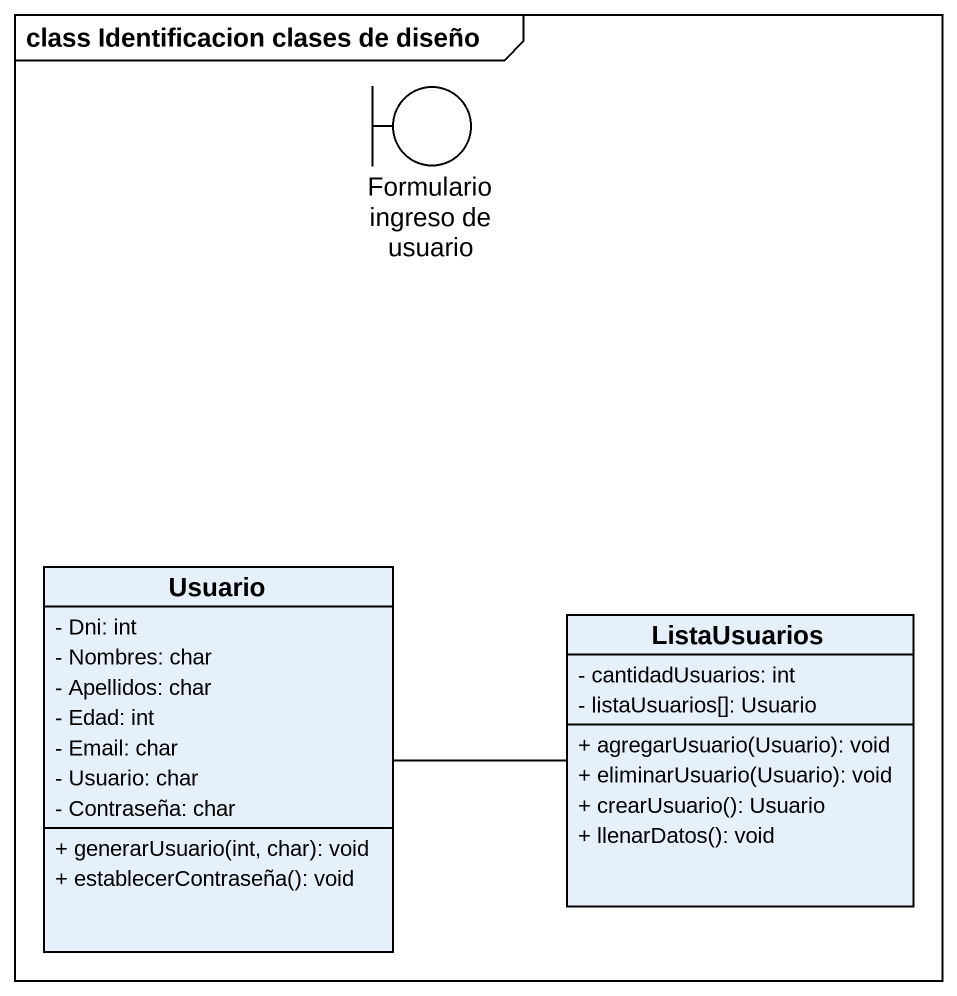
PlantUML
@startuml
mainframe class Identificacion clases de diseño
allowmixing
hide circle
hide empty members
skinparam classAttributeIconSize 0
boundary "Formulario ingreso de usuario" as Formulario_ingreso_de
class Usuario {
  - Dni: int
  - Nombres: char
  - Apellidos: char
  - Edad: int
  - Email: char
  - Usuario: char
  - Contraseña: char
  + generarUsuario(int, char): void
  + establecerContraseña(): void
}
class ListaUsuarios {
  - cantidadUsuarios: int
  - listaUsuarios[]: Usuario
  + agregarUsuario(Usuario): void
  + eliminarUsuario(Usuario): void
  + crearUsuario(): Usuario
  + llenarDatos(): void
}
Usuario -right- ListaUsuarios
@enduml
